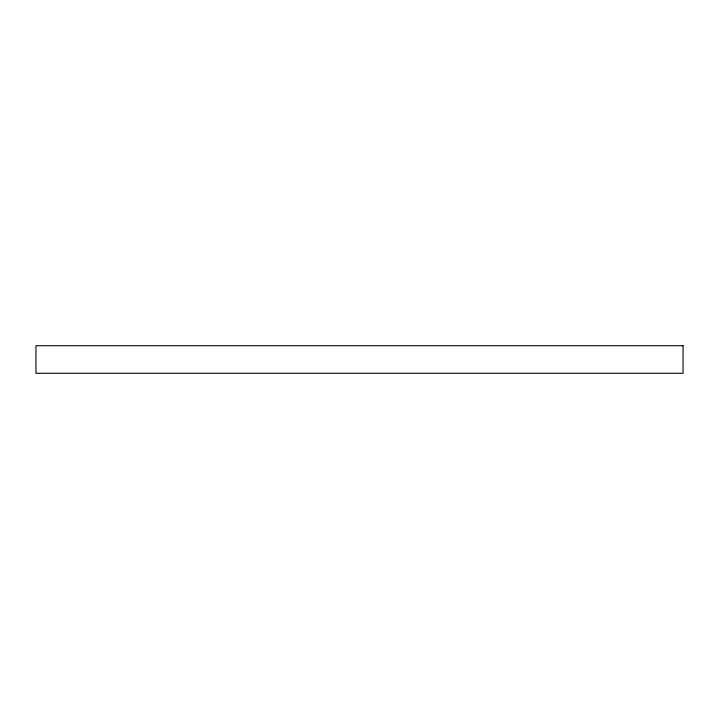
<?xml version="1.0" encoding="UTF-8"?>
<svg xmlns="http://www.w3.org/2000/svg" width="719" height="719" viewBox="0 0 719 719"><rect width="100%" height="100%" fill="white"/><g stroke="black" fill="none" stroke-linecap="round" stroke-linejoin="round"><path stroke-width="1.08" d="M683.05 345.713L35.95 345.713L35.95 373.287L683.05 373.287L683.05 345.713"/></g></svg>
